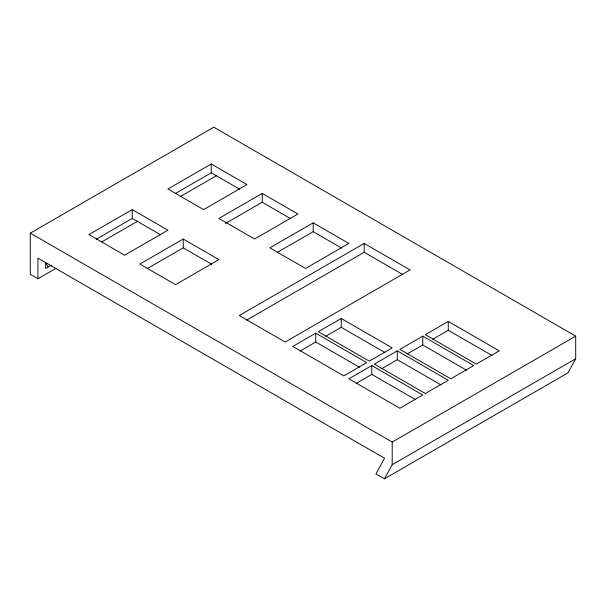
<?xml version="1.0" encoding="UTF-8"?>
<svg xmlns="http://www.w3.org/2000/svg" width="606" height="606" viewBox="0 0 606 606"><rect width="100%" height="100%" fill="white"/><g stroke="black" fill="none" stroke-linecap="round" stroke-linejoin="round"><path stroke-width="0.91" d="M37.943 278.752L37.943 258.156L384.552 458.265L375.955 473.9L384.439 478.801L567.943 372.857L575.7 358.76L575.7 336.141L213.797 127.199L30.3 233.143L30.3 274.344L37.943 278.752L55.972 268.352M96.278 239.196L132.244 218.425L132.244 209.6L167.923 230.197L124.601 255.209L88.915 234.613L132.244 209.6M147.25 268.617L183.217 247.854L183.217 239.029L218.895 259.626L175.573 284.638L139.888 264.042L183.217 239.029M211.252 163.984L167.923 188.996L203.608 209.6L246.93 184.58L211.252 163.984L211.252 172.808L239.635 189.201M225.44 223.478L262.224 202.237L262.224 193.412L297.902 214.009L254.573 239.029L218.895 218.425L262.224 193.412M277.222 252.437L313.196 231.666L313.196 222.841L348.874 243.438L305.545 268.45L269.867 247.854L313.196 222.841M300.182 351.01L315.741 342.026L315.741 333.194L366.713 362.623L343.776 375.871L292.804 346.443L315.741 333.194M325.664 336.3L341.231 327.308L341.231 318.483L392.203 347.912L369.266 361.153L318.294 331.724L341.231 318.483M246.634 320.127L364.168 252.27L364.168 243.438L410.042 269.928L285.161 342.026L239.287 315.537L364.168 243.438M356.245 383.386L371.811 374.394L371.811 365.57L422.783 394.998L399.846 408.239L348.874 378.811L371.811 365.57M384.439 478.801L392.203 464.696L392.203 442.085L575.7 336.141M381.735 368.668L397.301 359.684L397.301 350.851L448.273 380.28L425.336 393.521L374.364 364.1L397.301 350.851M407.217 353.957L422.783 344.965L422.783 336.141L473.756 365.57L450.819 378.811L399.846 349.382L422.783 336.141M432.707 339.239L448.273 330.255L448.273 321.422L499.246 350.851L476.308 364.1L425.336 334.671L448.273 321.422M51.275 265.17L45.594 268.458L45.594 262.572L48.139 266.981M175.278 193.579L211.645 172.589M101.846 241.862L137.888 221.054M180.482 196.458L216.531 175.649M392.203 464.696L575.7 358.76M364.168 252.27L402.672 274.495M262.224 202.237L290.607 218.63M313.196 231.666L341.579 248.059M448.273 330.255L491.958 355.48M422.783 344.965L466.476 370.19M341.231 327.308L384.916 352.533M397.301 359.684L440.986 384.908M132.244 218.425L160.628 234.81M183.217 247.854L211.6 264.239M315.741 342.026L359.434 367.251M371.811 374.394L415.504 399.619M30.3 233.143L392.203 442.085"/></g></svg>
